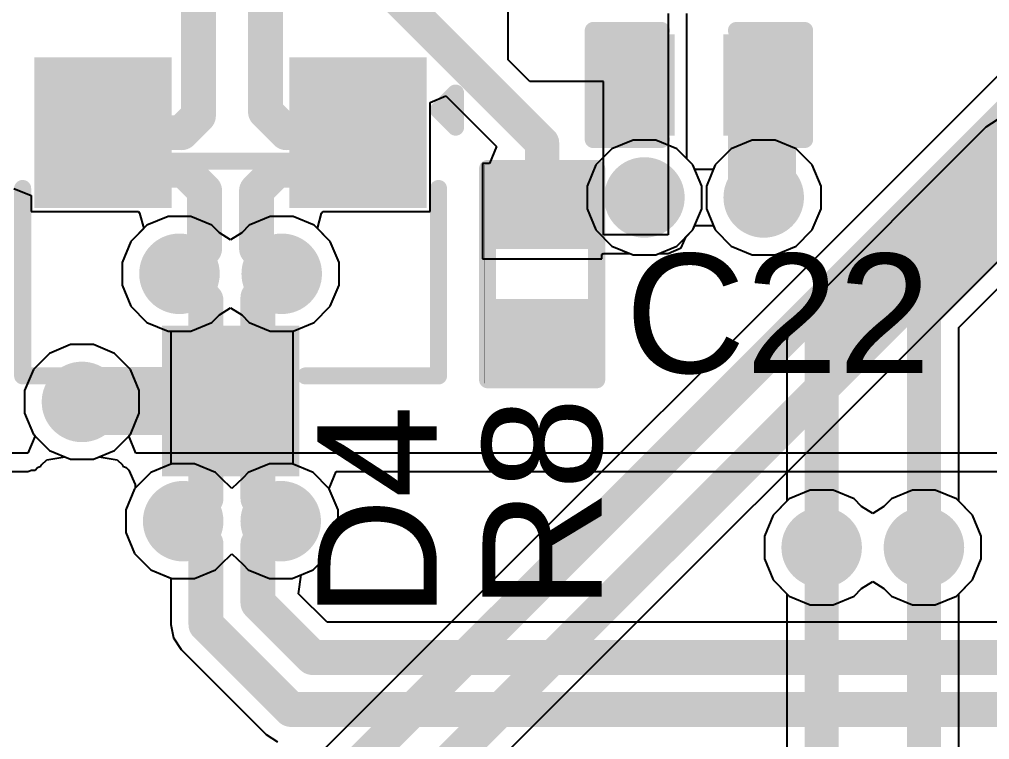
# Model space of a CAD drawing. Header units: inches. Extents: x -4.4 to 45.3, y -0.3 to 53.7.
# Drawn here: x 20.92 to 28.15, y 37.44 to 42.81 of the extents above; entities that cross this region are included whole.
import ezdxf

# ---------------------------------------------------------------- set-up
doc = ezdxf.new("R2010")
doc.units = ezdxf.units.IN
for name, color, linetype in [('Bottom Layer', 5, 'Continuous'), ('Signal_1', 16, 'Continuous'), ('Signal_2', 76, 'Continuous'), ('Top Layer', 1, 'Continuous'), ('Top Overlay', 2, 'Continuous'), ('Top Paste', 8, 'Continuous'), ('Top Solder', 216, 'Continuous'), ('Via Holes', 16, 'Continuous')]:
    doc.layers.add(name, color=color, linetype=linetype)
doc.styles.add('Arial', font='', dxfattribs={"height": 0.2})
doc.styles.get('Arial').set_extended_font_data('Arial')

# ---------------------------------------------------------------- blocks, each defined once
blk = doc.blocks.new('S___23_4')
at = {"layer": 'Top Layer'}
for points in [[(-0.41, 1.46), (0.41, 1.46), (0.41, 0.54), (-0.41, 0.54)], [(-1.36, -0.54), (-0.54, -0.54), (-0.54, -1.46), (-1.36, -1.46)], [(0.54, -0.54), (1.36, -0.54), (1.36, -1.46), (0.54, -1.46)]]:
    blk.add_hatch(color=1, dxfattribs=at).paths.add_polyline_path(points)
at = {"layer": 'Top Paste'}
for points in [[(-0.41, 1.46), (0.41, 1.46), (0.41, 0.54), (-0.41, 0.54)], [(-1.36, -0.54), (-0.54, -0.54), (-0.54, -1.46), (-1.36, -1.46)], [(0.54, -0.54), (1.36, -0.54), (1.36, -1.46), (0.54, -1.46)]]:
    blk.add_hatch(color=8, dxfattribs=at).paths.add_polyline_path(points)
at = {"layer": 'Top Solder'}
for points in [[(-0.5116, 1.5616), (0.5116, 1.5616), (0.5116, 0.4384), (-0.5116, 0.4384)], [(-1.4616, -0.4384), (-0.4384, -0.4384), (-0.4384, -1.5616), (-1.4616, -1.5616)], [(0.4384, -0.4384), (1.4616, -0.4384), (1.4616, -1.5616), (0.4384, -1.5616)]]:
    blk.add_hatch(color=216, dxfattribs=at).paths.add_polyline_path(points)
at = {"layer": 'Top Overlay'}
for points in [[(-1.5494, 0.8128, 0.127, 0.127, 0), (-1.5494, -0.5842, 0.127, 0.127, 0)], [(-0.5588, 0.8128, 0.127, 0.127, 0), (-1.5494, 0.8128, 0.127, 0.127, 0)], [(1.5494, 0.8128, 0.127, 0.127, 0), (0.5588, 0.8128, 0.127, 0.127, 0)], [(1.5494, 0.8128, 0.127, 0.127, 0), (1.5494, -0.5842, 0.127, 0.127, 0)], [(0.3302, -0.7874, 0.127, 0.127, 0), (-0.3302, -0.7874, 0.127, 0.127, 0)], [(-1.5494, -1.1684, 0.127, 0.127, 0), (-1.6764, -1.0414, 0.127, 0.127, 0)], [(-1.6764, -1.0414, 0.127, 0.127, 0), (-1.6764, -1.2954, 0.127, 0.127, 0)], [(-1.5494, -1.1684, 0.127, 0.127, 0), (-1.6764, -1.2954, 0.127, 0.127, 0)]]:
    blk.add_lwpolyline(points, format="xyseb", dxfattribs=at)
for points in [[(-1.5812, 0.8128, 0.0635, 0.0635, 1), (-1.5176, 0.8128, 0.0635, 0.0635, 1)], [(-1.5812, 0.8128, 0.0635, 0.0635, 1), (-1.5176, 0.8128, 0.0635, 0.0635, 1)], [(-0.5905, 0.8128, 0.0635, 0.0635, 1), (-0.5271, 0.8128, 0.0635, 0.0635, 1)], [(0.5271, 0.8128, 0.0635, 0.0635, 1), (0.5905, 0.8128, 0.0635, 0.0635, 1)], [(1.5176, 0.8128, 0.0635, 0.0635, 1), (1.5812, 0.8128, 0.0635, 0.0635, 1)], [(1.5176, 0.8128, 0.0635, 0.0635, 1), (1.5812, 0.8128, 0.0635, 0.0635, 1)], [(-1.5812, -0.5842, 0.0635, 0.0635, 1), (-1.5176, -0.5842, 0.0635, 0.0635, 1)], [(1.5176, -0.5842, 0.0635, 0.0635, 1), (1.5812, -0.5842, 0.0635, 0.0635, 1)], [(-0.3619, -0.7874, 0.0635, 0.0635, 1), (-0.2984, -0.7874, 0.0635, 0.0635, 1)], [(0.2984, -0.7874, 0.0635, 0.0635, 1), (0.3619, -0.7874, 0.0635, 0.0635, 1)], [(-1.7082, -1.0414, 0.0635, 0.0635, 1), (-1.6446, -1.0414, 0.0635, 0.0635, 1)], [(-1.7082, -1.0414, 0.0635, 0.0635, 1), (-1.6446, -1.0414, 0.0635, 0.0635, 1)], [(-1.5812, -1.1684, 0.0635, 0.0635, 1), (-1.5176, -1.1684, 0.0635, 0.0635, 1)], [(-1.5812, -1.1684, 0.0635, 0.0635, 1), (-1.5176, -1.1684, 0.0635, 0.0635, 1)], [(-1.7082, -1.2954, 0.0635, 0.0635, 1), (-1.6446, -1.2954, 0.0635, 0.0635, 1)], [(-1.7082, -1.2954, 0.0635, 0.0635, 1), (-1.6446, -1.2954, 0.0635, 0.0635, 1)]]:
    blk.add_lwpolyline(points, format="xyseb", close=True, dxfattribs=at)
blk = doc.blocks.new('R___0402_61')
at = {"layer": 'Top Layer'}
for points in [[(-0.6985, -0.3175), (-0.6985, 0.3175), (-0.2413, 0.3175), (-0.2413, -0.3175)], [(0.2413, -0.3175), (0.2413, 0.3175), (0.6985, 0.3175), (0.6985, -0.3175)]]:
    blk.add_hatch(color=1, dxfattribs=at).paths.add_polyline_path(points)
at = {"layer": 'Top Paste'}
for points in [[(-0.6985, -0.3175), (-0.6985, 0.3175), (-0.2413, 0.3175), (-0.2413, -0.3175)], [(0.2413, -0.3175), (0.2413, 0.3175), (0.6985, 0.3175), (0.6985, -0.3175)]]:
    blk.add_hatch(color=8, dxfattribs=at).paths.add_polyline_path(points)
at = {"layer": 'Top Solder'}
for points in [[(-0.7535, -0.3725), (-0.7535, 0.3725), (-0.1863, 0.3725), (-0.1863, -0.3725)], [(0.1863, -0.3725), (0.1863, 0.3725), (0.7535, 0.3725), (0.7535, -0.3725)]]:
    blk.add_hatch(color=216, dxfattribs=at).paths.add_polyline_path(points)
at = {"layer": 'Top Overlay'}
for points in [[(-0.7874, -0.4064, 0.127, 0.127, 0), (-0.7874, 0.4064, 0.127, 0.127, 0)], [(0.7874, 0.4064, 0.127, 0.127, 0), (-0.7874, 0.4064, 0.127, 0.127, 0)], [(0.7874, -0.4064, 0.127, 0.127, 0), (0.7874, 0.4064, 0.127, 0.127, 0)], [(0.7874, -0.4064, 0.127, 0.127, 0), (-0.7874, -0.4064, 0.127, 0.127, 0)], [(0.8128, -0.4318, 0.00323, 0.00323, 0), (-0.8128, -0.4318, 0.00323, 0.00323, 0)]]:
    blk.add_lwpolyline(points, format="xyseb", dxfattribs=at)
for points in [[(-0.8191, 0.4064, 0.0635, 0.0635, 1), (-0.7556, 0.4064, 0.0635, 0.0635, 1)], [(-0.8191, 0.4064, 0.0635, 0.0635, 1), (-0.7556, 0.4064, 0.0635, 0.0635, 1)], [(0.7556, 0.4064, 0.0635, 0.0635, 1), (0.8191, 0.4064, 0.0635, 0.0635, 1)], [(0.7556, 0.4064, 0.0635, 0.0635, 1), (0.8191, 0.4064, 0.0635, 0.0635, 1)], [(-0.8191, -0.4064, 0.0635, 0.0635, 1), (-0.7556, -0.4064, 0.0635, 0.0635, 1)], [(-0.8191, -0.4064, 0.0635, 0.0635, 1), (-0.7556, -0.4064, 0.0635, 0.0635, 1)], [(0.7556, -0.4064, 0.0635, 0.0635, 1), (0.8191, -0.4064, 0.0635, 0.0635, 1)], [(0.7556, -0.4064, 0.0635, 0.0635, 1), (0.8191, -0.4064, 0.0635, 0.0635, 1)], [(-0.8136, -0.4318, 0.00161, 0.00161, 1), (-0.812, -0.4318, 0.00161, 0.00161, 1)], [(0.812, -0.4318, 0.00161, 0.00161, 1), (0.8136, -0.4318, 0.00161, 0.00161, 1)]]:
    blk.add_lwpolyline(points, format="xyseb", close=True, dxfattribs=at)
blk = doc.blocks.new('C___0402_75')
at = {"layer": 'Top Layer'}
for points in [[(-0.6985, -0.3175), (-0.6985, 0.3175), (-0.2413, 0.3175), (-0.2413, -0.3175)], [(0.2413, -0.3175), (0.2413, 0.3175), (0.6985, 0.3175), (0.6985, -0.3175)]]:
    blk.add_hatch(color=1, dxfattribs=at).paths.add_polyline_path(points)
at = {"layer": 'Top Paste'}
for points in [[(-0.6985, -0.3175), (-0.6985, 0.3175), (-0.2413, 0.3175), (-0.2413, -0.3175)], [(0.2413, -0.3175), (0.2413, 0.3175), (0.6985, 0.3175), (0.6985, -0.3175)]]:
    blk.add_hatch(color=8, dxfattribs=at).paths.add_polyline_path(points)
at = {"layer": 'Top Solder'}
for points in [[(-0.7585, -0.3775), (-0.7585, 0.3775), (-0.1813, 0.3775), (-0.1813, -0.3775)], [(0.1813, -0.3775), (0.1813, 0.3775), (0.7585, 0.3775), (0.7585, -0.3775)]]:
    blk.add_hatch(color=216, dxfattribs=at).paths.add_polyline_path(points)
at = {"layer": 'Top Overlay'}
for points in [[(-0.7874, 0.4064, 0.127, 0.127, 0), (-0.2794, 0.4064, 0.127, 0.127, 0)], [(-0.7874, -0.4064, 0.127, 0.127, 0), (-0.7874, 0.4064, 0.127, 0.127, 0)], [(0.2794, 0.4064, 0.127, 0.127, 0), (0.7874, 0.4064, 0.127, 0.127, 0)], [(0.7874, -0.4064, 0.127, 0.127, 0), (0.7874, 0.4064, 0.127, 0.127, 0)], [(-0.7874, -0.4064, 0.127, 0.127, 0), (-0.2794, -0.4064, 0.127, 0.127, 0)], [(0.2794, -0.4064, 0.127, 0.127, 0), (0.7874, -0.4064, 0.127, 0.127, 0)]]:
    blk.add_lwpolyline(points, format="xyseb", dxfattribs=at)
for points in [[(-0.8191, 0.4064, 0.0635, 0.0635, 1), (-0.7556, 0.4064, 0.0635, 0.0635, 1)], [(-0.8191, 0.4064, 0.0635, 0.0635, 1), (-0.7556, 0.4064, 0.0635, 0.0635, 1)], [(-0.3111, 0.4064, 0.0635, 0.0635, 1), (-0.2477, 0.4064, 0.0635, 0.0635, 1)], [(0.2477, 0.4064, 0.0635, 0.0635, 1), (0.3111, 0.4064, 0.0635, 0.0635, 1)], [(0.7556, 0.4064, 0.0635, 0.0635, 1), (0.8191, 0.4064, 0.0635, 0.0635, 1)], [(0.7556, 0.4064, 0.0635, 0.0635, 1), (0.8191, 0.4064, 0.0635, 0.0635, 1)], [(-0.8191, -0.4064, 0.0635, 0.0635, 1), (-0.7556, -0.4064, 0.0635, 0.0635, 1)], [(-0.8191, -0.4064, 0.0635, 0.0635, 1), (-0.7556, -0.4064, 0.0635, 0.0635, 1)], [(-0.3111, -0.4064, 0.0635, 0.0635, 1), (-0.2477, -0.4064, 0.0635, 0.0635, 1)], [(0.2477, -0.4064, 0.0635, 0.0635, 1), (0.3111, -0.4064, 0.0635, 0.0635, 1)], [(0.7556, -0.4064, 0.0635, 0.0635, 1), (0.8191, -0.4064, 0.0635, 0.0635, 1)], [(0.7556, -0.4064, 0.0635, 0.0635, 1), (0.8191, -0.4064, 0.0635, 0.0635, 1)]]:
    blk.add_lwpolyline(points, format="xyseb", close=True, dxfattribs=at)

msp = doc.modelspace()

# ---------------------------------------------------------------- hatches: boundary and pattern name
at = {"layer": 'Bottom Layer'}
h = msp.add_hatch(color=5, dxfattribs=at)
edge = h.paths.add_edge_path()
edge.add_arc((25.5778, 41.4782), 0.3, 0, 360)
h = msp.add_hatch(color=5, dxfattribs=at)
edge = h.paths.add_edge_path()
edge.add_arc((26.4668, 41.4782), 0.3, 0, 360)
h = msp.add_hatch(color=5, dxfattribs=at)
edge = h.paths.add_edge_path()
edge.add_arc((22.1132, 40.9092), 0.3, 0, 360)
h = msp.add_hatch(color=5, dxfattribs=at)
edge = h.paths.add_edge_path()
edge.add_arc((22.8752, 40.9092), 0.3, 0, 360)
h = msp.add_hatch(color=5, dxfattribs=at)
edge = h.paths.add_edge_path()
edge.add_arc((21.3868, 39.9542), 0.3, 0, 360)
h = msp.add_hatch(color=5, dxfattribs=at)
edge = h.paths.add_edge_path()
edge.add_arc((22.1409, 39.0652), 0.3, 0, 360)
h = msp.add_hatch(color=5, dxfattribs=at)
edge = h.paths.add_edge_path()
edge.add_arc((22.8679, 39.0652), 0.3, 0, 360)
h = msp.add_hatch(color=5, dxfattribs=at)
edge = h.paths.add_edge_path()
edge.add_arc((26.8986, 38.8693), 0.3, 0, 360)
h = msp.add_hatch(color=5, dxfattribs=at)
edge = h.paths.add_edge_path()
edge.add_arc((27.6606, 38.8693), 0.3, 0, 360)
at = {"layer": 'Signal_1'}
h = msp.add_hatch(color=16, dxfattribs=at)
edge = h.paths.add_edge_path()
edge.add_arc((25.5778, 41.4782), 0.3, 0, 360)
h = msp.add_hatch(color=16, dxfattribs=at)
edge = h.paths.add_edge_path()
edge.add_arc((26.4668, 41.4782), 0.3, 0, 360)
h = msp.add_hatch(color=16, dxfattribs=at)
edge = h.paths.add_edge_path()
edge.add_arc((22.1132, 40.9092), 0.3, 0, 360)
h = msp.add_hatch(color=16, dxfattribs=at)
edge = h.paths.add_edge_path()
edge.add_arc((22.8752, 40.9092), 0.3, 0, 360)
h = msp.add_hatch(color=16, dxfattribs=at)
edge = h.paths.add_edge_path()
edge.add_arc((21.3868, 39.9542), 0.3, 0, 360)
h = msp.add_hatch(color=16, dxfattribs=at)
edge = h.paths.add_edge_path()
edge.add_arc((22.1409, 39.0652), 0.3, 0, 360)
h = msp.add_hatch(color=16, dxfattribs=at)
edge = h.paths.add_edge_path()
edge.add_arc((22.8679, 39.0652), 0.3, 0, 360)
h = msp.add_hatch(color=16, dxfattribs=at)
edge = h.paths.add_edge_path()
edge.add_arc((26.8986, 38.8693), 0.3, 0, 360)
h = msp.add_hatch(color=16, dxfattribs=at)
edge = h.paths.add_edge_path()
edge.add_arc((27.6606, 38.8693), 0.3, 0, 360)
at = {"layer": 'Signal_2'}
h = msp.add_hatch(color=76, dxfattribs=at)
edge = h.paths.add_edge_path()
edge.add_arc((25.5778, 41.4782), 0.3, 0, 360)
h = msp.add_hatch(color=76, dxfattribs=at)
edge = h.paths.add_edge_path()
edge.add_arc((26.4668, 41.4782), 0.3, 0, 360)
h = msp.add_hatch(color=76, dxfattribs=at)
edge = h.paths.add_edge_path()
edge.add_arc((22.1132, 40.9092), 0.3, 0, 360)
h = msp.add_hatch(color=76, dxfattribs=at)
edge = h.paths.add_edge_path()
edge.add_arc((22.8752, 40.9092), 0.3, 0, 360)
h = msp.add_hatch(color=76, dxfattribs=at)
edge = h.paths.add_edge_path()
edge.add_arc((21.3868, 39.9542), 0.3, 0, 360)
h = msp.add_hatch(color=76, dxfattribs=at)
edge = h.paths.add_edge_path()
edge.add_arc((22.1409, 39.0652), 0.3, 0, 360)
h = msp.add_hatch(color=76, dxfattribs=at)
edge = h.paths.add_edge_path()
edge.add_arc((22.8679, 39.0652), 0.3, 0, 360)
h = msp.add_hatch(color=76, dxfattribs=at)
edge = h.paths.add_edge_path()
edge.add_arc((26.8986, 38.8693), 0.3, 0, 360)
h = msp.add_hatch(color=76, dxfattribs=at)
edge = h.paths.add_edge_path()
edge.add_arc((27.6606, 38.8693), 0.3, 0, 360)
at = {"layer": 'Top Layer'}
h = msp.add_hatch(color=1, dxfattribs=at)
edge = h.paths.add_edge_path()
edge.add_arc((25.5778, 41.4782), 0.3, 0, 360)
h = msp.add_hatch(color=1, dxfattribs=at)
edge = h.paths.add_edge_path()
edge.add_arc((26.4668, 41.4782), 0.3, 0, 360)
h = msp.add_hatch(color=1, dxfattribs=at)
edge = h.paths.add_edge_path()
edge.add_arc((22.1132, 40.9092), 0.3, 0, 360)
h = msp.add_hatch(color=1, dxfattribs=at)
edge = h.paths.add_edge_path()
edge.add_arc((22.8752, 40.9092), 0.3, 0, 360)
h = msp.add_hatch(color=1, dxfattribs=at)
edge = h.paths.add_edge_path()
edge.add_arc((21.3868, 39.9542), 0.3, 0, 360)
h = msp.add_hatch(color=1, dxfattribs=at)
edge = h.paths.add_edge_path()
edge.add_arc((22.1409, 39.0652), 0.3, 0, 360)
h = msp.add_hatch(color=1, dxfattribs=at)
edge = h.paths.add_edge_path()
edge.add_arc((22.8679, 39.0652), 0.3, 0, 360)
h = msp.add_hatch(color=1, dxfattribs=at)
edge = h.paths.add_edge_path()
edge.add_arc((26.8986, 38.8693), 0.3, 0, 360)
h = msp.add_hatch(color=1, dxfattribs=at)
edge = h.paths.add_edge_path()
edge.add_arc((27.6606, 38.8693), 0.3, 0, 360)
at = {"layer": 'Via Holes'}
h = msp.add_hatch(color=7, dxfattribs=at)
edge = h.paths.add_edge_path()
edge.add_arc((25.5778, 41.4782), 0.15, 0, 360)
h = msp.add_hatch(color=7, dxfattribs=at)
edge = h.paths.add_edge_path()
edge.add_arc((26.4668, 41.4782), 0.15, 0, 360)
h = msp.add_hatch(color=7, dxfattribs=at)
edge = h.paths.add_edge_path()
edge.add_arc((22.1132, 40.9092), 0.15, 0, 360)
h = msp.add_hatch(color=7, dxfattribs=at)
edge = h.paths.add_edge_path()
edge.add_arc((22.8752, 40.9092), 0.15, 0, 360)
h = msp.add_hatch(color=7, dxfattribs=at)
edge = h.paths.add_edge_path()
edge.add_arc((21.3868, 39.9542), 0.15, 0, 360)
h = msp.add_hatch(color=7, dxfattribs=at)
edge = h.paths.add_edge_path()
edge.add_arc((22.1409, 39.0652), 0.15, 0, 360)
h = msp.add_hatch(color=7, dxfattribs=at)
edge = h.paths.add_edge_path()
edge.add_arc((22.8679, 39.0652), 0.15, 0, 360)
h = msp.add_hatch(color=7, dxfattribs=at)
edge = h.paths.add_edge_path()
edge.add_arc((26.8986, 38.8693), 0.15, 0, 360)
h = msp.add_hatch(color=7, dxfattribs=at)
edge = h.paths.add_edge_path()
edge.add_arc((27.6606, 38.8693), 0.15, 0, 360)

# ---------------------------------------------------------------- linework, layer by layer
at = {"layer": 'Bottom Layer'}
for p, q in [((29.6199, 43.7949), (23.0155, 37.1906)), ((23.1447, 35.9357), (30.1047, 42.8956)), ((25.4929, 41.9052), (25.3359, 41.8402)), ((25.6627, 41.9052), (25.4929, 41.9052)), ((25.8197, 41.8402), (25.6627, 41.9052)), ((25.3359, 41.8402), (25.2158, 41.7201)), ((25.9398, 41.7201), (25.8197, 41.8402)), ((25.2158, 41.7201), (25.1508, 41.5631)), ((26.0048, 41.5631), (25.9398, 41.7201)), ((25.1508, 41.5631), (25.1508, 41.3933)), ((26.0048, 41.3933), (26.0048, 41.5631)), ((25.1508, 41.3933), (25.2158, 41.2363)), ((25.9398, 41.2363), (26.0048, 41.3933)), ((22.0283, 41.3362), (21.8713, 41.2712)), ((22.1981, 41.3362), (22.0283, 41.3362)), ((22.3551, 41.2712), (22.1981, 41.3362)), ((22.7903, 41.3362), (22.6333, 41.2712)), ((22.9601, 41.3362), (22.7903, 41.3362)), ((23.1171, 41.2712), (22.9601, 41.3362)), ((21.8713, 41.2712), (21.7512, 41.1511)), ((22.4112, 41.215), (22.3551, 41.2712)), ((22.4942, 41.163), (22.4112, 41.215)), ((22.5772, 41.215), (22.4942, 41.163)), ((22.6333, 41.2712), (22.5772, 41.215)), ((23.2372, 41.1511), (23.1171, 41.2712)), ((25.2158, 41.2363), (25.3359, 41.1162)), ((25.8197, 41.1162), (25.9398, 41.2363)), ((21.7512, 41.1511), (21.6862, 40.9941)), ((23.3022, 40.9941), (23.2372, 41.1511)), ((25.3359, 41.1162), (25.4929, 41.0512)), ((25.6627, 41.0512), (25.8197, 41.1162)), ((21.6862, 40.9941), (21.6862, 40.8243)), ((23.3022, 40.8243), (23.3022, 40.9941)), ((25.4929, 41.0512), (25.6627, 41.0512)), ((21.6862, 40.8243), (21.7512, 40.6673)), ((23.2372, 40.6673), (23.3022, 40.8243)), ((21.7512, 40.6673), (21.8713, 40.5472)), ((23.1171, 40.5472), (23.2372, 40.6673)), ((21.8713, 40.5472), (22.0283, 40.4822)), ((22.9603, 40.4823), (23.1171, 40.5472)), ((22.0283, 40.4822), (22.0485, 40.4822)), ((22.0485, 40.4822), (22.0485, 39.4891)), ((22.9603, 39.4891), (22.9603, 40.4823)), ((22.0485, 39.4891), (21.899, 39.4272)), ((23.1098, 39.4272), (22.9603, 39.4891)), ((21.899, 39.4272), (21.7789, 39.3071)), ((23.2299, 39.3071), (23.1098, 39.4272)), ((21.7789, 39.3071), (21.7139, 39.1501)), ((23.2949, 39.1501), (23.2299, 39.3071)), ((26.8137, 39.2963), (26.6567, 39.2312)), ((26.9835, 39.2963), (26.8137, 39.2963)), ((27.1405, 39.2312), (26.9835, 39.2963)), ((27.5757, 39.2963), (27.4187, 39.2312)), ((27.7455, 39.2963), (27.5757, 39.2963)), ((27.9025, 39.2312), (27.7455, 39.2963)), ((26.6567, 39.2312), (26.5366, 39.1111)), ((27.1966, 39.1751), (27.1405, 39.2312)), ((27.4187, 39.2312), (27.3626, 39.1751)), ((28.0226, 39.1111), (27.9025, 39.2312)), ((21.7139, 39.1501), (21.7139, 38.9803)), ((23.2949, 38.9803), (23.2949, 39.1501)), ((26.5366, 39.1111), (26.4716, 38.9542)), ((27.2796, 39.1231), (27.1966, 39.1751)), ((27.3626, 39.1751), (27.2796, 39.1231)), ((28.0876, 38.9542), (28.0226, 39.1111)), ((21.7139, 38.9803), (21.7789, 38.8233)), ((23.2299, 38.8233), (23.2949, 38.9803)), ((26.4716, 38.9542), (26.4716, 38.7843)), ((28.0876, 38.7843), (28.0876, 38.9542)), ((21.7789, 38.8233), (21.899, 38.7032)), ((22.4214, 38.7419), (22.5044, 38.8219)), ((22.5044, 38.8219), (22.5874, 38.7419)), ((23.1098, 38.7032), (23.2299, 38.8233)), ((26.4716, 38.7843), (26.5366, 38.6274)), ((28.0226, 38.6274), (28.0876, 38.7843)), ((21.899, 38.7032), (22.056, 38.6382)), ((22.2259, 38.6382), (22.3828, 38.7032)), ((22.3828, 38.7032), (22.4214, 38.7419)), ((22.5874, 38.7419), (22.626, 38.7032)), ((22.626, 38.7032), (22.783, 38.6382)), ((22.9528, 38.6382), (23.1098, 38.7032)), ((22.056, 38.6382), (22.2259, 38.6382)), ((22.783, 38.6382), (22.9528, 38.6382)), ((26.5366, 38.6274), (26.6396, 38.5244)), ((27.9196, 38.5244), (28.0226, 38.6274)), ((26.6396, 38.5244), (26.6396, 35.9261)), ((27.9196, 35.6108), (27.9196, 38.5244))]:
    msp.add_line(p, q, dxfattribs=at)
for points in [[(23.1228, 36.9316, 0.254, 0.254, 0), (29.803, 43.6118, 0.254, 0.254, 0)], [(22.9616, 36.1188, 0.254, 0.254, 0), (29.9974, 43.1546, 0.254, 0.254, 0)], [(22.1132, 40.9092, 0.2603, 0.2603, 0), (22.3107, 40.7117, 0.2603, 0.2603, 0)], [(22.6981, 40.7321, 0.2603, 0.2603, 0), (22.8752, 40.9092, 0.2603, 0.2603, 0)], [(22.6981, 39.235, 0.2603, 0.2603, 0), (22.6981, 40.7321, 0.2603, 0.2603, 0)], [(22.3107, 39.235, 0.2603, 0.2603, 0), (22.3107, 40.7117, 0.2603, 0.2603, 0)], [(22.1409, 39.0652, 0.2603, 0.2603, 0), (22.3107, 39.235, 0.2603, 0.2603, 0)], [(22.6981, 39.235, 0.2603, 0.2603, 0), (22.8679, 39.0652, 0.2603, 0.2603, 0)], [(26.8986, 35.8188, 0.254, 0.254, 0), (26.8986, 38.8693, 0.254, 0.254, 0)], [(27.6606, 35.6108, 0.254, 0.254, 0), (27.6606, 38.8693, 0.254, 0.254, 0)]]:
    msp.add_lwpolyline(points, format="xyseb", dxfattribs=at)
for points in [[(22.0481, 40.9092, 0.1302, 0.1302, 1), (22.1783, 40.9092, 0.1302, 0.1302, 1)], [(22.8101, 40.9092, 0.1302, 0.1302, 1), (22.9403, 40.9092, 0.1302, 0.1302, 1)], [(22.633, 40.7321, 0.1302, 0.1302, 1), (22.7632, 40.7321, 0.1302, 0.1302, 1)], [(22.633, 40.7321, 0.1302, 0.1302, 1), (22.7632, 40.7321, 0.1302, 0.1302, 1)], [(22.2457, 40.7117, 0.1302, 0.1302, 1), (22.3758, 40.7117, 0.1302, 0.1302, 1)], [(22.2457, 40.7117, 0.1302, 0.1302, 1), (22.3758, 40.7117, 0.1302, 0.1302, 1)], [(22.2457, 39.235, 0.1302, 0.1302, 1), (22.3758, 39.235, 0.1302, 0.1302, 1)], [(22.2457, 39.235, 0.1302, 0.1302, 1), (22.3758, 39.235, 0.1302, 0.1302, 1)], [(22.633, 39.235, 0.1302, 0.1302, 1), (22.7632, 39.235, 0.1302, 0.1302, 1)], [(22.633, 39.235, 0.1302, 0.1302, 1), (22.7632, 39.235, 0.1302, 0.1302, 1)], [(22.0758, 39.0652, 0.1302, 0.1302, 1), (22.206, 39.0652, 0.1302, 0.1302, 1)], [(22.8028, 39.0652, 0.1302, 0.1302, 1), (22.933, 39.0652, 0.1302, 0.1302, 1)], [(26.8351, 38.8693, 0.127, 0.127, 1), (26.9621, 38.8693, 0.127, 0.127, 1)], [(27.5971, 38.8693, 0.127, 0.127, 1), (27.7241, 38.8693, 0.127, 0.127, 1)]]:
    msp.add_lwpolyline(points, format="xyseb", close=True, dxfattribs=at)
at = {"layer": 'Signal_1'}
for p, q in [((25.4929, 41.9052), (25.3359, 41.8402)), ((25.6627, 41.9052), (25.4929, 41.9052)), ((25.8197, 41.8402), (25.6627, 41.9052)), ((26.3819, 41.9052), (26.2249, 41.8402)), ((26.5517, 41.9052), (26.3819, 41.9052)), ((26.7087, 41.8402), (26.5517, 41.9052)), ((25.3359, 41.8402), (25.2158, 41.7201)), ((25.9398, 41.7201), (25.8197, 41.8402)), ((26.2249, 41.8402), (26.1048, 41.7201)), ((26.8288, 41.7201), (26.7087, 41.8402)), ((25.2158, 41.7201), (25.1508, 41.5631)), ((25.9536, 41.6868), (25.9398, 41.7201)), ((26.1048, 41.7201), (26.091, 41.6868)), ((26.8938, 41.5631), (26.8288, 41.7201)), ((26.091, 41.6868), (25.9536, 41.6868)), ((25.1508, 41.5631), (25.1508, 41.3933)), ((26.8938, 41.3933), (26.8938, 41.5631)), ((25.1508, 41.3933), (25.2158, 41.2363)), ((26.8288, 41.2363), (26.8938, 41.3933)), ((22.0283, 41.3362), (21.8713, 41.2712)), ((22.1981, 41.3362), (22.0283, 41.3362)), ((22.3551, 41.2712), (22.1981, 41.3362)), ((22.7903, 41.3362), (22.6333, 41.2712)), ((22.9601, 41.3362), (22.7903, 41.3362)), ((23.1171, 41.2712), (22.9601, 41.3362)), ((21.8713, 41.2712), (21.7512, 41.1511)), ((22.4112, 41.215), (22.3551, 41.2712)), ((22.4942, 41.163), (22.4112, 41.215)), ((22.5772, 41.215), (22.4942, 41.163)), ((22.6333, 41.2712), (22.5772, 41.215)), ((23.2372, 41.1511), (23.1171, 41.2712)), ((25.2158, 41.2363), (25.3359, 41.1162)), ((25.8197, 41.1162), (25.9398, 41.2363)), ((25.9398, 41.2363), (25.9536, 41.2696)), ((25.9536, 41.2696), (26.091, 41.2696)), ((26.091, 41.2696), (26.1048, 41.2363)), ((26.1048, 41.2363), (26.2249, 41.1162)), ((26.7087, 41.1162), (26.8288, 41.2363)), ((21.7512, 41.1511), (21.6862, 40.9941)), ((23.3022, 40.9941), (23.2372, 41.1511)), ((25.3359, 41.1162), (25.4929, 41.0512)), ((25.6627, 41.0512), (25.8197, 41.1162)), ((26.2249, 41.1162), (26.3819, 41.0512)), ((26.5517, 41.0512), (26.7087, 41.1162)), ((21.6862, 40.9941), (21.6862, 40.8243)), ((23.3022, 40.8243), (23.3022, 40.9941)), ((25.4929, 41.0512), (25.6627, 41.0512)), ((26.3819, 41.0512), (26.5517, 41.0512)), ((21.6862, 40.8243), (21.7512, 40.6673)), ((23.2372, 40.6673), (23.3022, 40.8243)), ((21.7512, 40.6673), (21.8713, 40.5472)), ((22.4112, 40.6034), (22.4942, 40.6554)), ((22.4942, 40.6554), (22.5772, 40.6034)), ((23.1171, 40.5472), (23.2372, 40.6673)), ((22.3551, 40.5472), (22.4112, 40.6034)), ((22.5772, 40.6034), (22.6333, 40.5472)), ((21.8713, 40.5472), (22.0283, 40.4822)), ((22.1981, 40.4822), (22.3551, 40.5472)), ((22.6333, 40.5472), (22.7903, 40.4822)), ((22.9601, 40.4822), (23.1171, 40.5472)), ((22.0283, 40.4822), (22.1981, 40.4822)), ((22.7903, 40.4822), (22.9601, 40.4822)), ((21.3019, 40.3812), (21.1449, 40.3162)), ((21.4717, 40.3812), (21.3019, 40.3812)), ((21.6287, 40.3162), (21.4717, 40.3812)), ((21.1449, 40.3162), (21.0248, 40.1961)), ((21.7488, 40.1961), (21.6287, 40.3162)), ((21.0248, 40.1961), (20.9598, 40.0391)), ((21.8138, 40.0391), (21.7488, 40.1961)), ((20.9598, 40.0391), (20.9598, 39.8693)), ((21.8138, 39.8693), (21.8138, 40.0391)), ((20.9598, 39.8693), (21.0248, 39.7123)), ((21.7488, 39.7123), (21.8138, 39.8693)), ((21.0369, 39.7002), (20.9843, 39.5732)), ((21.0248, 39.7123), (21.0369, 39.7002)), ((21.7367, 39.7002), (21.7488, 39.7123)), ((21.7893, 39.5732), (21.7367, 39.7002)), ((20.9843, 39.5732), (14.9262, 39.5732)), ((21.1253, 39.5229), (21.2589, 39.545)), ((21.2589, 39.545), (21.3019, 39.5272)), ((21.4717, 39.5272), (21.5147, 39.545)), ((21.5147, 39.545), (21.6483, 39.5229)), ((33.6353, 39.5732), (21.7893, 39.5732)), ((21.0563, 39.4655), (21.0815, 39.476)), ((21.0815, 39.476), (21.0855, 39.4857)), ((21.0855, 39.4857), (21.1253, 39.5229)), ((21.3019, 39.5272), (21.4717, 39.5272)), ((21.6483, 39.5229), (21.6881, 39.4857)), ((21.6881, 39.4857), (21.6921, 39.476)), ((21.6921, 39.476), (21.7173, 39.4655)), ((14.9558, 39.4357), (20.9843, 39.4357)), ((20.9843, 39.4357), (21.0096, 39.4462)), ((21.0096, 39.4462), (21.0369, 39.4462)), ((21.0369, 39.4462), (21.0563, 39.4655)), ((21.7173, 39.4655), (21.7367, 39.4462)), ((21.7367, 39.4462), (21.7844, 39.3383)), ((23.2283, 39.3087), (23.2809, 39.4357)), ((23.2809, 39.4357), (33.4124, 39.4357)), ((21.7844, 39.3383), (21.7831, 39.3113)), ((21.7789, 39.3071), (21.7139, 39.1501)), ((21.7831, 39.3113), (21.7789, 39.3071)), ((23.2299, 39.3071), (23.2283, 39.3087)), ((23.2949, 39.1501), (23.2299, 39.3071)), ((26.8137, 39.2963), (26.6567, 39.2312)), ((26.9835, 39.2963), (26.8137, 39.2963)), ((27.1405, 39.2312), (26.9835, 39.2963)), ((27.5757, 39.2963), (27.4187, 39.2312)), ((27.7455, 39.2963), (27.5757, 39.2963)), ((27.9025, 39.2312), (27.7455, 39.2963)), ((26.6567, 39.2312), (26.5366, 39.1111)), ((27.1966, 39.1751), (27.1405, 39.2312)), ((27.4187, 39.2312), (27.3626, 39.1751)), ((28.0226, 39.1111), (27.9025, 39.2312)), ((21.7139, 39.1501), (21.7139, 38.9803)), ((23.2949, 38.9803), (23.2949, 39.1501)), ((26.5366, 39.1111), (26.4716, 38.9542)), ((27.2796, 39.1231), (27.1966, 39.1751)), ((27.3626, 39.1751), (27.2796, 39.1231)), ((28.0876, 38.9542), (28.0226, 39.1111)), ((21.7139, 38.9803), (21.7789, 38.8233)), ((23.2299, 38.8233), (23.2949, 38.9803)), ((26.4716, 38.9542), (26.4716, 38.7843)), ((28.0876, 38.7843), (28.0876, 38.9542)), ((21.7789, 38.8233), (21.899, 38.7032)), ((22.4214, 38.7419), (22.5044, 38.8219)), ((22.5044, 38.8219), (22.5874, 38.7419)), ((23.1098, 38.7032), (23.2299, 38.8233)), ((26.4716, 38.7843), (26.5366, 38.6274)), ((28.0226, 38.6274), (28.0876, 38.7843)), ((21.899, 38.7032), (22.056, 38.6382)), ((22.2259, 38.6382), (22.3828, 38.7032)), ((22.3828, 38.7032), (22.4214, 38.7419)), ((22.5874, 38.7419), (22.626, 38.7032)), ((22.626, 38.7032), (22.783, 38.6382)), ((22.9528, 38.6382), (23.1098, 38.7032)), ((22.056, 38.6382), (22.2259, 38.6382)), ((22.783, 38.6382), (22.9528, 38.6382)), ((26.5366, 38.6274), (26.6567, 38.5073)), ((27.1966, 38.5634), (27.2796, 38.6155)), ((27.2796, 38.6155), (27.3626, 38.5634)), ((27.9025, 38.5073), (28.0226, 38.6274)), ((27.1405, 38.5073), (27.1966, 38.5634)), ((27.3626, 38.5634), (27.4187, 38.5073)), ((26.6567, 38.5073), (26.8137, 38.4423)), ((26.9835, 38.4423), (27.1405, 38.5073)), ((27.4187, 38.5073), (27.5757, 38.4423)), ((27.7455, 38.4423), (27.9025, 38.5073)), ((26.8137, 38.4423), (26.9835, 38.4423)), ((27.5757, 38.4423), (27.7455, 38.4423))]:
    msp.add_line(p, q, dxfattribs=at)
at = {"layer": 'Signal_2'}
for p, q in [((26.3819, 41.9052), (26.2249, 41.8402)), ((26.5517, 41.9052), (26.3819, 41.9052)), ((26.7087, 41.8402), (26.5517, 41.9052)), ((26.2249, 41.8402), (26.1048, 41.7201)), ((26.8288, 41.7201), (26.7087, 41.8402)), ((26.1048, 41.7201), (26.0398, 41.5631)), ((26.8938, 41.5631), (26.8288, 41.7201)), ((26.0398, 41.5631), (26.0398, 41.3933)), ((26.8938, 41.3933), (26.8938, 41.5631)), ((26.0398, 41.3933), (26.1048, 41.2363)), ((26.8288, 41.2363), (26.8938, 41.3933)), ((22.0283, 41.3362), (21.8713, 41.2712)), ((22.1981, 41.3362), (22.0283, 41.3362)), ((22.3551, 41.2712), (22.1981, 41.3362)), ((22.7903, 41.3362), (22.6333, 41.2712)), ((22.9601, 41.3362), (22.7903, 41.3362)), ((23.1171, 41.2712), (22.9601, 41.3362)), ((21.8713, 41.2712), (21.7512, 41.1511)), ((22.4112, 41.215), (22.3551, 41.2712)), ((22.4942, 41.163), (22.4112, 41.215)), ((22.5772, 41.215), (22.4942, 41.163)), ((22.6333, 41.2712), (22.5772, 41.215)), ((23.2372, 41.1511), (23.1171, 41.2712)), ((26.1048, 41.2363), (26.2249, 41.1162)), ((26.7087, 41.1162), (26.8288, 41.2363)), ((21.7512, 41.1511), (21.6862, 40.9941)), ((23.3022, 40.9941), (23.2372, 41.1511)), ((26.2249, 41.1162), (26.3819, 41.0512)), ((26.5517, 41.0512), (26.7087, 41.1162)), ((21.6862, 40.9941), (21.6862, 40.8243)), ((23.3022, 40.8243), (23.3022, 40.9941)), ((26.3819, 41.0512), (26.5517, 41.0512)), ((21.6862, 40.8243), (21.7512, 40.6673)), ((23.2372, 40.6673), (23.3022, 40.8243)), ((21.7512, 40.6673), (21.8713, 40.5472)), ((22.4112, 40.6034), (22.4942, 40.6554)), ((22.4942, 40.6554), (22.5772, 40.6034)), ((23.1171, 40.5472), (23.2372, 40.6673)), ((22.3551, 40.5472), (22.4112, 40.6034)), ((22.5772, 40.6034), (22.6333, 40.5472)), ((21.8713, 40.5472), (22.0283, 40.4822)), ((22.1981, 40.4822), (22.3551, 40.5472)), ((22.6333, 40.5472), (22.7903, 40.4822)), ((22.9601, 40.4822), (23.1171, 40.5472)), ((22.0283, 40.4822), (22.1981, 40.4822)), ((22.7903, 40.4822), (22.9601, 40.4822)), ((21.3019, 40.3812), (21.1449, 40.3162)), ((21.4717, 40.3812), (21.3019, 40.3812)), ((21.6287, 40.3162), (21.4717, 40.3812)), ((21.1449, 40.3162), (21.0248, 40.1961)), ((21.7488, 40.1961), (21.6287, 40.3162)), ((21.0248, 40.1961), (20.9598, 40.0391)), ((21.8138, 40.0391), (21.7488, 40.1961)), ((20.9598, 40.0391), (20.9598, 39.8693)), ((21.8138, 39.8693), (21.8138, 40.0391)), ((20.9598, 39.8693), (21.0248, 39.7123)), ((21.7488, 39.7123), (21.8138, 39.8693)), ((21.0248, 39.7123), (21.1449, 39.5922)), ((21.6287, 39.5922), (21.7488, 39.7123)), ((21.1449, 39.5922), (21.3019, 39.5272)), ((21.4717, 39.5272), (21.6287, 39.5922)), ((21.3019, 39.5272), (21.4717, 39.5272)), ((22.056, 39.4922), (21.899, 39.4272)), ((22.2259, 39.4922), (22.056, 39.4922)), ((22.3828, 39.4272), (22.2259, 39.4922)), ((22.783, 39.4922), (22.626, 39.4272)), ((22.9528, 39.4922), (22.783, 39.4922)), ((23.1098, 39.4272), (22.9528, 39.4922)), ((21.899, 39.4272), (21.7789, 39.3071)), ((22.4214, 39.3885), (22.3828, 39.4272)), ((22.626, 39.4272), (22.5874, 39.3885)), ((23.2299, 39.3071), (23.1098, 39.4272)), ((22.5044, 39.3085), (22.4214, 39.3885)), ((22.5874, 39.3885), (22.5044, 39.3085)), ((21.7789, 39.3071), (21.7139, 39.1501)), ((23.2949, 39.1501), (23.2299, 39.3071)), ((26.8137, 39.2963), (26.6567, 39.2312)), ((26.9835, 39.2963), (26.8137, 39.2963)), ((27.1405, 39.2312), (26.9835, 39.2963)), ((27.5757, 39.2963), (27.4187, 39.2312)), ((27.7455, 39.2963), (27.5757, 39.2963)), ((27.9025, 39.2312), (27.7455, 39.2963)), ((26.6567, 39.2312), (26.5366, 39.1111)), ((27.1966, 39.1751), (27.1405, 39.2312)), ((27.4187, 39.2312), (27.3626, 39.1751)), ((28.0226, 39.1111), (27.9025, 39.2312)), ((21.7139, 39.1501), (21.7139, 38.9803)), ((23.2949, 38.9803), (23.2949, 39.1501)), ((26.5366, 39.1111), (26.4716, 38.9542)), ((27.2796, 39.1231), (27.1966, 39.1751)), ((27.3626, 39.1751), (27.2796, 39.1231)), ((28.0876, 38.9542), (28.0226, 39.1111)), ((21.7139, 38.9803), (21.7789, 38.8233)), ((23.2299, 38.8233), (23.2949, 38.9803)), ((26.4716, 38.9542), (26.4716, 38.7843)), ((28.0876, 38.7843), (28.0876, 38.9542)), ((21.7789, 38.8233), (21.899, 38.7032)), ((22.4214, 38.7419), (22.5044, 38.8219)), ((22.5044, 38.8219), (22.5874, 38.7419)), ((23.1098, 38.7032), (23.2299, 38.8233)), ((26.4716, 38.7843), (26.5366, 38.6274)), ((28.0226, 38.6274), (28.0876, 38.7843)), ((21.899, 38.7032), (22.056, 38.6382)), ((22.2259, 38.6382), (22.3828, 38.7032)), ((22.3828, 38.7032), (22.4214, 38.7419)), ((22.5874, 38.7419), (22.626, 38.7032)), ((22.626, 38.7032), (22.783, 38.6382)), ((22.9528, 38.6382), (23.1098, 38.7032)), ((22.056, 38.6382), (22.2259, 38.6382)), ((22.783, 38.6382), (22.9528, 38.6382)), ((26.5366, 38.6274), (26.6567, 38.5073)), ((27.1966, 38.5634), (27.2796, 38.6155)), ((27.2796, 38.6155), (27.3626, 38.5634)), ((27.9025, 38.5073), (28.0226, 38.6274)), ((27.1405, 38.5073), (27.1966, 38.5634)), ((27.3626, 38.5634), (27.4187, 38.5073)), ((26.6567, 38.5073), (26.8137, 38.4423)), ((26.9835, 38.4423), (27.1405, 38.5073)), ((27.4187, 38.5073), (27.5757, 38.4423)), ((27.7455, 38.4423), (27.9025, 38.5073)), ((26.8137, 38.4423), (26.9835, 38.4423)), ((27.5757, 38.4423), (27.7455, 38.4423))]:
    msp.add_line(p, q, dxfattribs=at)
at = {"layer": 'Top Layer'}
for p, q in [((24.5618, 42.5048), (24.5618, 44.2468)), ((25.7556, 42.8498), (25.7556, 41.1988)), ((25.8931, 41.7668), (25.8931, 42.8498)), ((24.7248, 42.3418), (24.5618, 42.5048)), ((25.273, 42.3418), (24.7248, 42.3418)), ((25.273, 41.1988), (25.273, 42.3418)), ((23.9812, 42.187), (24.0985, 42.2356)), ((24.0985, 42.2356), (24.475, 41.8592)), ((23.9812, 41.3738), (23.9812, 42.187)), ((28.2059, 42.0571), (28.1219, 42.0009)), ((28.1219, 42.0009), (26.7155, 40.5945)), ((24.475, 41.8592), (24.4223, 41.7322)), ((24.4223, 41.7322), (24.3713, 41.7322)), ((24.3713, 41.7322), (24.3713, 41.021)), ((25.9398, 41.7201), (25.8931, 41.7668)), ((26.0048, 41.5631), (25.9398, 41.7201)), ((20.8802, 41.5452), (21.0072, 41.4925)), ((26.0048, 41.3933), (26.0048, 41.5631)), ((21.0072, 41.4925), (21.0072, 41.3738)), ((21.0072, 41.3738), (21.808, 41.3738)), ((21.808, 41.3738), (21.8159, 41.3609)), ((21.8159, 41.3609), (21.8469, 41.2468)), ((23.1415, 41.2468), (23.1725, 41.3609)), ((23.1725, 41.3609), (23.1804, 41.3738)), ((23.1804, 41.3738), (23.9812, 41.3738)), ((25.9398, 41.2363), (26.0048, 41.3933)), ((21.8469, 41.2468), (21.7512, 41.1511)), ((23.2372, 41.1511), (23.1415, 41.2468)), ((25.8866, 41.1831), (25.9398, 41.2363)), ((21.7512, 41.1511), (21.6862, 40.9941)), ((23.3022, 40.9941), (23.2372, 41.1511)), ((25.7556, 41.1988), (25.273, 41.1988)), ((25.8528, 41.1016), (25.8866, 41.1831)), ((25.7556, 41.0613), (25.8528, 41.1016)), ((21.6862, 40.9941), (21.6862, 40.8243)), ((23.3022, 40.8243), (23.3022, 40.9941)), ((24.3713, 41.021), (25.2603, 41.021)), ((25.2603, 41.0529), (25.273, 41.0613)), ((25.2603, 41.021), (25.2603, 41.0529)), ((25.273, 41.0613), (25.4684, 41.0613)), ((25.4684, 41.0613), (25.4929, 41.0512)), ((25.4929, 41.0512), (25.6627, 41.0512)), ((25.6627, 41.0512), (25.6872, 41.0613)), ((25.6872, 41.0613), (25.7556, 41.0613)), ((27.9196, 40.5087), (28.4697, 41.0588)), ((21.6862, 40.8243), (21.7512, 40.6673)), ((23.2372, 40.6673), (23.3022, 40.8243)), ((21.7512, 40.6673), (21.8713, 40.5472)), ((22.4112, 40.6034), (22.4942, 40.6554)), ((22.4942, 40.6554), (22.5772, 40.6034)), ((23.1171, 40.5472), (23.2372, 40.6673)), ((22.3551, 40.5472), (22.4112, 40.6034)), ((22.5772, 40.6034), (22.6333, 40.5472)), ((26.7155, 40.5945), (26.6593, 40.5105)), ((21.8713, 40.5472), (22.0283, 40.4822)), ((22.1981, 40.4822), (22.3551, 40.5472)), ((22.6333, 40.5472), (22.7903, 40.4822)), ((22.9601, 40.4822), (23.1171, 40.5472)), ((26.6593, 40.5105), (26.6396, 40.4114)), ((27.9196, 39.2141), (27.9196, 40.5087)), ((22.0283, 40.4822), (22.1981, 40.4822)), ((22.7903, 40.4822), (22.9601, 40.4822)), ((26.6396, 40.4114), (26.6396, 39.2141)), ((22.056, 39.4922), (21.899, 39.4272)), ((22.2259, 39.4922), (22.056, 39.4922)), ((22.3828, 39.4272), (22.2259, 39.4922)), ((22.783, 39.4922), (22.626, 39.4272)), ((22.9528, 39.4922), (22.783, 39.4922)), ((23.1098, 39.4272), (22.9528, 39.4922)), ((21.899, 39.4272), (21.7789, 39.3071)), ((22.4214, 39.3885), (22.3828, 39.4272)), ((22.626, 39.4272), (22.5874, 39.3885)), ((23.2299, 39.3071), (23.1098, 39.4272)), ((22.5044, 39.3085), (22.4214, 39.3885)), ((22.5874, 39.3885), (22.5044, 39.3085)), ((21.7789, 39.3071), (21.7139, 39.1501)), ((23.2949, 39.1501), (23.2299, 39.3071)), ((26.6396, 39.2141), (26.5366, 39.1111)), ((28.0226, 39.1111), (27.9196, 39.2141)), ((21.7139, 39.1501), (21.7139, 38.9803)), ((23.2949, 38.9803), (23.2949, 39.1501)), ((26.5366, 39.1111), (26.4716, 38.9542)), ((28.0876, 38.9542), (28.0226, 39.1111)), ((21.7139, 38.9803), (21.7789, 38.8233)), ((23.2299, 38.8233), (23.2949, 38.9803)), ((26.4716, 38.9542), (26.4716, 38.7843)), ((28.0876, 38.7843), (28.0876, 38.9542)), ((21.7789, 38.8233), (21.899, 38.7032)), ((23.1098, 38.7032), (23.2299, 38.8233)), ((26.4716, 38.7843), (26.5366, 38.6274)), ((28.0226, 38.6274), (28.0876, 38.7843)), ((21.899, 38.7032), (22.0485, 38.6413)), ((23.0206, 38.6663), (23.1098, 38.7032)), ((22.0485, 38.6413), (22.0485, 38.2952)), ((23.0006, 38.524), (23.0206, 38.6663)), ((26.5366, 38.6274), (26.6567, 38.5073)), ((27.1966, 38.5634), (27.2796, 38.6155)), ((27.2796, 38.6155), (27.3626, 38.5634)), ((27.9025, 38.5073), (28.0226, 38.6274)), ((27.1405, 38.5073), (27.1966, 38.5634)), ((27.3626, 38.5634), (27.4187, 38.5073)), ((23.2131, 38.3114), (23.0006, 38.524)), ((26.6567, 38.5073), (26.8137, 38.4423)), ((26.9835, 38.4423), (27.1405, 38.5073)), ((27.4187, 38.5073), (27.5757, 38.4423)), ((27.7455, 38.4423), (27.9025, 38.5073)), ((26.8137, 38.4423), (26.9835, 38.4423)), ((27.5757, 38.4423), (27.7455, 38.4423)), ((22.0485, 38.2952), (22.0685, 38.1948)), ((31.4027, 38.3114), (23.2131, 38.3114)), ((22.0685, 38.1948), (22.1253, 38.1097)), ((22.1253, 38.1097), (22.7586, 37.4764)), ((22.7586, 37.4764), (22.8437, 37.4196))]:
    msp.add_line(p, q, dxfattribs=at)
for points in [[(22.2544, 42.0876, 0.2603, 0.2603, 0), (22.2544, 43.6752, 0.2603, 0.2603, 0)], [(22.7544, 42.1172, 0.2603, 0.2603, 0), (22.7544, 43.6752, 0.2603, 0.2603, 0)], [(23.749, 42.9514, 0.254, 0.254, 0), (24.8158, 41.8846, 0.254, 0.254, 0)], [(26.4541, 41.4909, 0.508, 0.508, 0), (26.4541, 42.3164, 0.508, 0.508, 0)], [(25.4762, 42.3545, 0.254, 0.254, 0), (25.5143, 42.3164, 0.254, 0.254, 0)], [(22.7544, 42.1172, 0.2603, 0.2603, 0), (22.9108, 41.9608, 0.2603, 0.2603, 0)], [(22.1276, 41.9608, 0.2603, 0.2603, 0), (22.2544, 42.0876, 0.2603, 0.2603, 0)], [(21.5442, 41.9608, 0.2603, 0.2603, 0), (22.1276, 41.9608, 0.2603, 0.2603, 0)], [(21.5442, 41.9608, 0.2603, 0.2603, 0), (21.824, 41.681, 0.2603, 0.2603, 0)], [(22.9108, 41.9608, 0.2603, 0.2603, 0), (23.4442, 41.9608, 0.2603, 0.2603, 0)], [(23.1644, 41.681, 0.2603, 0.2603, 0), (23.4442, 41.9608, 0.2603, 0.2603, 0)], [(24.8158, 41.3766, 0.254, 0.254, 0), (24.8158, 41.8846, 0.254, 0.254, 0)], [(26.8986, 40.4114, 0.254, 0.254, 0), (28.305, 41.8178, 0.254, 0.254, 0)], [(21.824, 41.681, 0.2603, 0.2603, 0), (22.148, 41.681, 0.2603, 0.2603, 0)], [(22.148, 41.681, 0.2603, 0.2603, 0), (22.3005, 41.5285, 0.2603, 0.2603, 0)], [(22.6879, 41.5285, 0.2603, 0.2603, 0), (22.8404, 41.681, 0.2603, 0.2603, 0)], [(22.8404, 41.681, 0.2603, 0.2603, 0), (23.1644, 41.681, 0.2603, 0.2603, 0)], [(26.4541, 41.4909, 0.508, 0.508, 0), (26.4668, 41.4782, 0.508, 0.508, 0)], [(22.3005, 41.0965, 0.2603, 0.2603, 0), (22.3005, 41.5285, 0.2603, 0.2603, 0)], [(22.6879, 41.0965, 0.2603, 0.2603, 0), (22.6879, 41.5285, 0.2603, 0.2603, 0)], [(27.6606, 40.616, 0.254, 0.254, 0), (28.3624, 41.3178, 0.254, 0.254, 0)], [(22.1132, 40.9092, 0.2603, 0.2603, 0), (22.3005, 41.0965, 0.2603, 0.2603, 0)], [(22.6879, 41.0965, 0.2603, 0.2603, 0), (22.8752, 40.9092, 0.2603, 0.2603, 0)], [(27.6606, 38.8693, 0.254, 0.254, 0), (27.6606, 40.616, 0.254, 0.254, 0)], [(26.8986, 38.8693, 0.254, 0.254, 0), (26.8986, 40.4114, 0.254, 0.254, 0)], [(21.3868, 39.9542, 0.508, 0.508, 0), (21.3934, 39.9608, 0.508, 0.508, 0)], [(21.3934, 39.9608, 0.508, 0.508, 0), (22.4942, 39.9608, 0.508, 0.508, 0)], [(22.1409, 39.0652, 0.2603, 0.2603, 0), (22.3107, 38.8954, 0.2603, 0.2603, 0)], [(22.6981, 38.8954, 0.2603, 0.2603, 0), (22.8679, 39.0652, 0.2603, 0.2603, 0)], [(22.3107, 38.2952, 0.2603, 0.2603, 0), (22.3107, 38.8954, 0.2603, 0.2603, 0)], [(22.6981, 38.4556, 0.2603, 0.2603, 0), (22.6981, 38.8954, 0.2603, 0.2603, 0)], [(22.6981, 38.4556, 0.2603, 0.2603, 0), (23.1045, 38.0492, 0.2603, 0.2603, 0)], [(22.3107, 38.2952, 0.2603, 0.2603, 0), (22.944, 37.6619, 0.2603, 0.2603, 0)], [(23.1045, 38.0492, 0.2603, 0.2603, 0), (31.5113, 38.0492, 0.2603, 0.2603, 0)], [(22.944, 37.6619, 0.2603, 0.2603, 0), (31.6718, 37.6619, 0.2603, 0.2603, 0)]]:
    msp.add_lwpolyline(points, format="xyseb", dxfattribs=at)
for points in [[(26.3271, 42.3164, 0.254, 0.254, 1), (26.5811, 42.3164, 0.254, 0.254, 1)], [(25.4127, 42.3545, 0.127, 0.127, 1), (25.5397, 42.3545, 0.127, 0.127, 1)], [(25.4508, 42.3164, 0.127, 0.127, 1), (25.5778, 42.3164, 0.127, 0.127, 1)], [(22.6893, 42.1172, 0.1302, 0.1302, 1), (22.8195, 42.1172, 0.1302, 0.1302, 1)], [(22.6893, 42.1172, 0.1302, 0.1302, 1), (22.8195, 42.1172, 0.1302, 0.1302, 1)], [(22.1893, 42.0876, 0.1302, 0.1302, 1), (22.3195, 42.0876, 0.1302, 0.1302, 1)], [(22.1893, 42.0876, 0.1302, 0.1302, 1), (22.3195, 42.0876, 0.1302, 0.1302, 1)], [(21.4791, 41.9608, 0.1302, 0.1302, 1), (21.6093, 41.9608, 0.1302, 0.1302, 1)], [(21.4791, 41.9608, 0.1302, 0.1302, 1), (21.6093, 41.9608, 0.1302, 0.1302, 1)], [(22.0625, 41.9608, 0.1302, 0.1302, 1), (22.1927, 41.9608, 0.1302, 0.1302, 1)], [(22.0625, 41.9608, 0.1302, 0.1302, 1), (22.1927, 41.9608, 0.1302, 0.1302, 1)], [(22.8457, 41.9608, 0.1302, 0.1302, 1), (22.9759, 41.9608, 0.1302, 0.1302, 1)], [(22.8457, 41.9608, 0.1302, 0.1302, 1), (22.9759, 41.9608, 0.1302, 0.1302, 1)], [(23.3791, 41.9608, 0.1302, 0.1302, 1), (23.5093, 41.9608, 0.1302, 0.1302, 1)], [(23.3791, 41.9608, 0.1302, 0.1302, 1), (23.5093, 41.9608, 0.1302, 0.1302, 1)], [(24.7523, 41.8846, 0.127, 0.127, 1), (24.8793, 41.8846, 0.127, 0.127, 1)], [(24.7523, 41.8846, 0.127, 0.127, 1), (24.8793, 41.8846, 0.127, 0.127, 1)], [(21.7589, 41.681, 0.1302, 0.1302, 1), (21.8891, 41.681, 0.1302, 0.1302, 1)], [(21.7589, 41.681, 0.1302, 0.1302, 1), (21.8891, 41.681, 0.1302, 0.1302, 1)], [(22.0829, 41.681, 0.1302, 0.1302, 1), (22.2131, 41.681, 0.1302, 0.1302, 1)], [(22.0829, 41.681, 0.1302, 0.1302, 1), (22.2131, 41.681, 0.1302, 0.1302, 1)], [(22.7753, 41.681, 0.1302, 0.1302, 1), (22.9055, 41.681, 0.1302, 0.1302, 1)], [(22.7753, 41.681, 0.1302, 0.1302, 1), (22.9055, 41.681, 0.1302, 0.1302, 1)], [(23.0993, 41.681, 0.1302, 0.1302, 1), (23.2295, 41.681, 0.1302, 0.1302, 1)], [(23.0993, 41.681, 0.1302, 0.1302, 1), (23.2295, 41.681, 0.1302, 0.1302, 1)], [(26.3271, 41.4909, 0.254, 0.254, 1), (26.5811, 41.4909, 0.254, 0.254, 1)], [(26.3271, 41.4909, 0.254, 0.254, 1), (26.5811, 41.4909, 0.254, 0.254, 1)], [(26.3398, 41.4782, 0.254, 0.254, 1), (26.5938, 41.4782, 0.254, 0.254, 1)], [(22.2354, 41.5285, 0.1302, 0.1302, 1), (22.3656, 41.5285, 0.1302, 0.1302, 1)], [(22.2354, 41.5285, 0.1302, 0.1302, 1), (22.3656, 41.5285, 0.1302, 0.1302, 1)], [(22.6228, 41.5285, 0.1302, 0.1302, 1), (22.753, 41.5285, 0.1302, 0.1302, 1)], [(22.6228, 41.5285, 0.1302, 0.1302, 1), (22.753, 41.5285, 0.1302, 0.1302, 1)], [(24.7523, 41.3766, 0.127, 0.127, 1), (24.8793, 41.3766, 0.127, 0.127, 1)], [(22.2354, 41.0965, 0.1302, 0.1302, 1), (22.3656, 41.0965, 0.1302, 0.1302, 1)], [(22.2354, 41.0965, 0.1302, 0.1302, 1), (22.3656, 41.0965, 0.1302, 0.1302, 1)], [(22.6228, 41.0965, 0.1302, 0.1302, 1), (22.753, 41.0965, 0.1302, 0.1302, 1)], [(22.6228, 41.0965, 0.1302, 0.1302, 1), (22.753, 41.0965, 0.1302, 0.1302, 1)], [(22.0481, 40.9092, 0.1302, 0.1302, 1), (22.1783, 40.9092, 0.1302, 0.1302, 1)], [(22.8101, 40.9092, 0.1302, 0.1302, 1), (22.9403, 40.9092, 0.1302, 0.1302, 1)], [(27.5971, 40.616, 0.127, 0.127, 1), (27.7241, 40.616, 0.127, 0.127, 1)], [(27.5971, 40.616, 0.127, 0.127, 1), (27.7241, 40.616, 0.127, 0.127, 1)], [(26.8351, 40.4114, 0.127, 0.127, 1), (26.9621, 40.4114, 0.127, 0.127, 1)], [(26.8351, 40.4114, 0.127, 0.127, 1), (26.9621, 40.4114, 0.127, 0.127, 1)], [(21.2598, 39.9542, 0.254, 0.254, 1), (21.5138, 39.9542, 0.254, 0.254, 1)], [(21.2664, 39.9608, 0.254, 0.254, 1), (21.5204, 39.9608, 0.254, 0.254, 1)], [(21.2664, 39.9608, 0.254, 0.254, 1), (21.5204, 39.9608, 0.254, 0.254, 1)], [(22.3672, 39.9608, 0.254, 0.254, 1), (22.6212, 39.9608, 0.254, 0.254, 1)], [(22.0758, 39.0652, 0.1302, 0.1302, 1), (22.206, 39.0652, 0.1302, 0.1302, 1)], [(22.8028, 39.0652, 0.1302, 0.1302, 1), (22.933, 39.0652, 0.1302, 0.1302, 1)], [(22.2457, 38.8954, 0.1302, 0.1302, 1), (22.3758, 38.8954, 0.1302, 0.1302, 1)], [(22.2457, 38.8954, 0.1302, 0.1302, 1), (22.3758, 38.8954, 0.1302, 0.1302, 1)], [(22.633, 38.8954, 0.1302, 0.1302, 1), (22.7632, 38.8954, 0.1302, 0.1302, 1)], [(22.633, 38.8954, 0.1302, 0.1302, 1), (22.7632, 38.8954, 0.1302, 0.1302, 1)], [(26.8351, 38.8693, 0.127, 0.127, 1), (26.9621, 38.8693, 0.127, 0.127, 1)], [(27.5971, 38.8693, 0.127, 0.127, 1), (27.7241, 38.8693, 0.127, 0.127, 1)], [(22.633, 38.4556, 0.1302, 0.1302, 1), (22.7632, 38.4556, 0.1302, 0.1302, 1)], [(22.633, 38.4556, 0.1302, 0.1302, 1), (22.7632, 38.4556, 0.1302, 0.1302, 1)], [(22.2457, 38.2952, 0.1302, 0.1302, 1), (22.3758, 38.2952, 0.1302, 0.1302, 1)], [(22.2457, 38.2952, 0.1302, 0.1302, 1), (22.3758, 38.2952, 0.1302, 0.1302, 1)], [(23.0394, 38.0492, 0.1302, 0.1302, 1), (23.1696, 38.0492, 0.1302, 0.1302, 1)], [(23.0394, 38.0492, 0.1302, 0.1302, 1), (23.1696, 38.0492, 0.1302, 0.1302, 1)], [(22.879, 37.6619, 0.1302, 0.1302, 1), (23.0091, 37.6619, 0.1302, 0.1302, 1)], [(22.879, 37.6619, 0.1302, 0.1302, 1), (23.0091, 37.6619, 0.1302, 0.1302, 1)]]:
    msp.add_lwpolyline(points, format="xyseb", close=True, dxfattribs=at)

# ---------------------------------------------------------------- block references
msp.add_blockref('C___0402_75', (25.9842, 42.3164))
for name, p, rotation in [('S___23_4', (22.4942, 40.9608), 180), ('R___0402_61', (24.8158, 40.9067), 270)]:
    msp.add_blockref(name, p, dxfattribs=dict(rotation=rotation))

# ---------------------------------------------------------------- texts
at = {"layer": 'Top Overlay', "style": 'Arial'}
msp.add_text('C22', height=0.889, dxfattribs=at).set_placement((25.4342, 40.1702))
for s, p in [('R8', (25.2602, 38.4008)), ('D4', (24.0307, 38.3406))]:
    msp.add_text(s, height=0.889, rotation=90, dxfattribs=at).set_placement(p)

doc.saveas('drawing.dxf')
